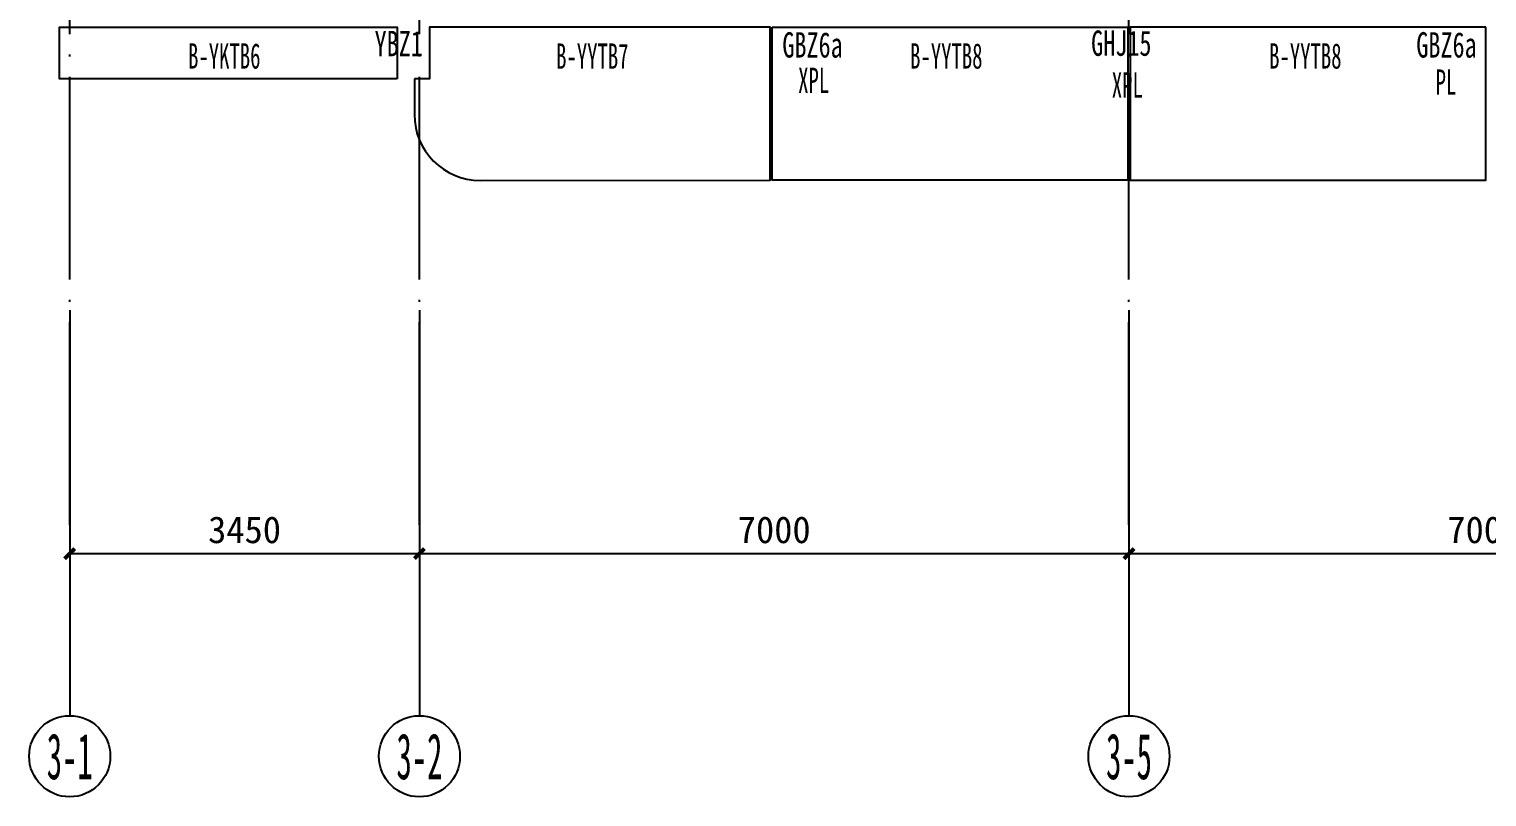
# Model space of a CAD drawing. Extents: x -3200781797 to -8106663, y 494714 to 1244925.
# Drawn here: x -8171100 to -8156720, y 919743 to 927315 of the extents above; entities that cross this region are included whole.
import ezdxf
from ezdxf.enums import TextEntityAlignment as Align
from ezdxf.xclip import XClip

# ---------------------------------------------------------------- set-up
doc = ezdxf.new("R2010")
doc.units = 0
doc.header["$LTSCALE"] = 1000
doc.header["$MEASUREMENT"] = 0
doc.header["$XCLIPFRAME"] = 0
for name, pattern in [('3#-轴线$0$DOTE', [2.42, 2, -0.2, 0.02, -0.2]), ('3#4#5#$0$DASH', [0.35, 0.25, -0.1]), ('DASH', [0.35, 0.25, -0.1])]:
    doc.linetypes.add(name, pattern=pattern)
doc.layers.get('Defpoints').update_dxf_attribs({"color": 30, "linetype": 'DASH'})
for name, color, linetype in [('3#-轴线$0$3#-轴号$0$A-ANNO-AXIS-CIRC', 3, 'Continuous'), ('3#-轴线$0$3#-轴号$0$A-ANNO-AXIS-TEXT', 7, 'Continuous'), ('3#-轴线$0$3#-轴号$0$A-ANNO-DIMS', 3, 'Continuous'), ('3#-轴线$0$A-ANNO-DOTE', 10, '3#-轴线$0$DOTE'), ('3#-轴线$0$AXIS_TEXT', 7, 'Continuous'), ('3#4#5#$0$PC-SLAB', 6, '3#4#5#$0$DASH'), ('3#4#5#$0$S-PC-SLAB', 6, 'Continuous'), ('S-PC-FQ-WYQ', 4, 'Continuous'), ('S-WALL-BEAM-TEXT', 2, 'Continuous'), ('S-WALL-COLU-TEXT', 2, 'Continuous')]:
    doc.layers.add(name, color=color, linetype=linetype)
doc.styles.add('3#-轴线$0$3#-轴号$0$_TCH_AXIS', font='')
doc.styles.add('3#-轴线$0$3#-轴号$0$_TCH_DIM_T3', font='')
doc.styles.add('3#-轴线$0$COMPLEX', font='COMPLEX')
doc.styles.add('3#4#5#$0$外部参照 1$0$宋体', font='', dxfattribs={"width": 0.8})
doc.styles.add('楷体', font='', dxfattribs={"width": 0.6})
doc.styles.add('楷体GB312', font='', dxfattribs={"width": 0.8})
doc.styles.get('3#-轴线$0$3#-轴号$0$_TCH_AXIS').set_extended_font_data('SimSun')
doc.styles.get('3#-轴线$0$3#-轴号$0$_TCH_DIM_T3').set_extended_font_data('SimSun')
doc.styles.get('3#4#5#$0$外部参照 1$0$宋体').set_extended_font_data('SimSun')
doc.styles.get('楷体').set_extended_font_data('KaiTi_GB2312')
doc.styles.get('楷体GB312').set_extended_font_data('楷体_GB2312')
doc.dimstyles.new('3#-轴线$0$3#-轴号$0$_TCH_ARCH&&100', dxfattribs={"dimtxt": 264.345992, "dimasz": 100, "dimexe": 250, "dimexo": 300, "dimgap": 100, "dimtad": 1, "dimdec": 0, "dimzin": 0, "dimdsep": 46, "dimtxsty": '3#-轴线$0$3#-轴号$0$_TCH_DIM_T3', "dimblk": '3#-轴线$0$3#-轴号$0$_ArchTick', "dimcen": 0.09, "dimclrt": 7, "dimazin": 2, "dimtfac": 1, "dimtdec": 0, "dimtix": 1, "dimtmove": 2, "dimatfit": 3, "dimfxl": 100, "dimtolj": 1, "dimtzin": 0, "dimarcsym": 0})

# ---------------------------------------------------------------- blocks, each defined once
blk = doc.blocks.new('an-4')
at = {"layer": 'S-WALL-COLU-TEXT', "style": '楷体GB312', "width": 0.7}
for s, p in [('YBZ1', (-8470247, 759821)), ('GBZ6a', (-8466224, 759808)), ('GHJ15', (-8463178, 759825)), ('GBZ6a', (-8459970, 759808))]:
    blk.add_text(s, height=250, dxfattribs=at).set_placement(p)
blk = doc.blocks.new('XPL-3#-F2')
at = {"layer": 'S-WALL-BEAM-TEXT', "style": '楷体', "width": 0.6}
for s, p in [('XPL', (-8213514, 766131, 0)), ('XPL', (-8210420, 766084, 0)), ('PL', (-8207225, 766113, 0))]:
    blk.add_text(s, height=250, dxfattribs=at).set_placement(p)
blk = doc.blocks.new('3#4#5#$0$A$C7C4D4DCF')
at = {"layer": '3#4#5#$0$S-PC-SLAB'}
for points in [[(3329, -500), (-1, -500), (-1, 10), (3329, 10)], [(7030, 9), (10540, 9), (10540, -1500), (7030, -1500)], [(14070, 9), (10560, 9), (10560, -1500), (14070, -1500)]]:
    blk.add_lwpolyline(points, close=True, dxfattribs=at)
blk.add_lwpolyline([(3500, -500), (3500, -851, 0.41418), (4150, -1501), (7010, -1500), (7010, 9), (3649, 10), (3649, -500), (3500, -500)], format="xyb", dxfattribs=at)
at = {"layer": '3#4#5#$0$PC-SLAB', "linetype": 'ByBlock', "style": '3#4#5#$0$外部参照 1$0$宋体', "width": 0.6}
for s, p in [('B-YKTB6', (1625, -276)), ('B-YYTB7', (5256, -276)), ('B-YYTB8', (8748, -276))]:
    blk.add_text(s, height=250, rotation=360, dxfattribs=at).set_placement(p, align=Align.MIDDLE)
blk.add_text('B-YYTB8', height=250, dxfattribs=at).set_placement((12290, -276), align=Align.MIDDLE)
blk = doc.blocks.new('3#-轴线$0$_AXISO')
blk.add_circle((0, 0), 0.5)
at = {"layer": '3#-轴线$0$AXIS_TEXT', "style": '3#-轴线$0$COMPLEX', "width": 1.041667}
blk.add_attdef('A', text='', height=0.56, dxfattribs=at).set_placement((-0.25, -0.28), (0.25, -0.28), align=Align.FIT)
blk = doc.blocks.new('3#-轴线$0$3#-轴号$0$_ArchTick')
at = {"color": 0, "linetype": 'ByBlock', "const_width": 0.4}
blk.add_lwpolyline([(-0.5, -0.5), (0.5, 0.5)], dxfattribs=at)
blk = doc.blocks.new('*D2026')
at = {"layer": '3#-轴线$0$3#-轴号$0$A-ANNO-DIMS', "color": 0, "lineweight": -2, "transparency": 16777216}
for p, q in [((0, -15882), (0, -16632)), ((3450, -15882), (3450, -16632)), ((0, -16382), (3450, -16382))]:
    blk.add_line(p, q, dxfattribs=at)
at = {"layer": 'Defpoints', "color": 0, "transparency": 16777216}
for p in [(0, -15582), (3450, -15582), (3450, -16382)]:
    blk.add_point(p, dxfattribs=at)
at = {"layer": '3#-轴线$0$3#-轴号$0$A-ANNO-DIMS', "color": 0, "lineweight": -2, "transparency": 16777216, "xscale": 100, "yscale": 100, "zscale": 100, "rotation": 180}
blk.add_blockref('3#-轴线$0$3#-轴号$0$_ArchTick', (0, -16382), dxfattribs=at)
at = {"layer": '3#-轴线$0$3#-轴号$0$A-ANNO-DIMS', "color": 0, "lineweight": -2, "transparency": 16777216, "xscale": 100, "yscale": 100, "zscale": 100}
blk.add_blockref('3#-轴线$0$3#-轴号$0$_ArchTick', (3450, -16382), dxfattribs=at)
at = {"layer": '3#-轴线$0$3#-轴号$0$A-ANNO-DIMS', "color": 7, "transparency": 16777216, "insert": (1725, -16149), "char_height": 264.3, "attachment_point": 5, "style": '3#-轴线$0$3#-轴号$0$_TCH_DIM_T3'}
blk.add_mtext('\\A1;3450', dxfattribs=at)
blk = doc.blocks.new('*D2027')
at = {"layer": '3#-轴线$0$3#-轴号$0$A-ANNO-DIMS', "color": 0, "lineweight": -2, "transparency": 16777216}
for p, q in [((3450, -15882), (3450, -16632)), ((10450, -15882), (10450, -16632)), ((3450, -16382), (10450, -16382))]:
    blk.add_line(p, q, dxfattribs=at)
at = {"layer": 'Defpoints', "color": 0, "transparency": 16777216}
for p in [(3450, -15582), (10450, -15582), (10450, -16382)]:
    blk.add_point(p, dxfattribs=at)
at = {"layer": '3#-轴线$0$3#-轴号$0$A-ANNO-DIMS', "color": 0, "lineweight": -2, "transparency": 16777216, "xscale": 100, "yscale": 100, "zscale": 100, "rotation": 180}
blk.add_blockref('3#-轴线$0$3#-轴号$0$_ArchTick', (3450, -16382), dxfattribs=at)
at = {"layer": '3#-轴线$0$3#-轴号$0$A-ANNO-DIMS', "color": 0, "lineweight": -2, "transparency": 16777216, "xscale": 100, "yscale": 100, "zscale": 100}
blk.add_blockref('3#-轴线$0$3#-轴号$0$_ArchTick', (10450, -16382), dxfattribs=at)
at = {"layer": '3#-轴线$0$3#-轴号$0$A-ANNO-DIMS', "color": 7, "transparency": 16777216, "insert": (6950, -16149), "char_height": 264.3, "attachment_point": 5, "style": '3#-轴线$0$3#-轴号$0$_TCH_DIM_T3'}
blk.add_mtext('\\A1;7000', dxfattribs=at)
blk = doc.blocks.new('*D2028')
at = {"layer": '3#-轴线$0$3#-轴号$0$A-ANNO-DIMS', "color": 0, "lineweight": -2, "transparency": 16777216}
for p, q in [((10450, -15882), (10450, -16632)), ((17450, -15882), (17450, -16632)), ((10450, -16382), (17450, -16382))]:
    blk.add_line(p, q, dxfattribs=at)
at = {"layer": 'Defpoints', "color": 0, "transparency": 16777216}
for p in [(10450, -15582), (17450, -15582), (17450, -16382)]:
    blk.add_point(p, dxfattribs=at)
at = {"layer": '3#-轴线$0$3#-轴号$0$A-ANNO-DIMS', "color": 0, "lineweight": -2, "transparency": 16777216, "xscale": 100, "yscale": 100, "zscale": 100, "rotation": 180}
blk.add_blockref('3#-轴线$0$3#-轴号$0$_ArchTick', (10450, -16382), dxfattribs=at)
at = {"layer": '3#-轴线$0$3#-轴号$0$A-ANNO-DIMS', "color": 0, "lineweight": -2, "transparency": 16777216, "xscale": 100, "yscale": 100, "zscale": 100}
blk.add_blockref('3#-轴线$0$3#-轴号$0$_ArchTick', (17450, -16382), dxfattribs=at)
at = {"layer": '3#-轴线$0$3#-轴号$0$A-ANNO-DIMS', "color": 7, "transparency": 16777216, "insert": (13950, -16149), "char_height": 264.3, "attachment_point": 5, "style": '3#-轴线$0$3#-轴号$0$_TCH_DIM_T3'}
blk.add_mtext('\\A1;7000', dxfattribs=at)
blk = doc.blocks.new('3#-轴线$0$3#-轴号')
at = {"layer": '3#-轴线$0$3#-轴号$0$A-ANNO-AXIS-CIRC'}
for p, q in [((0, -13981.5), (0, -17981.5)), ((3450, -13981.5), (3450, -17981.5)), ((10450, -13981.5), (10450, -17981.5))]:
    blk.add_line(p, q, dxfattribs=at)
ref = blk.add_blockref('3#-轴线$0$_AXISO', (0, -18381.5), dxfattribs=dict(at, xscale=800, yscale=800, zscale=800))
ref.add_attrib('A', '3-1', dxfattribs={"layer": '3#-轴线$0$3#-轴号$0$A-ANNO-AXIS-TEXT', "height": 452.55, "style": '3#-轴线$0$3#-轴号$0$_TCH_AXIS', "width": 0.466146}).set_placement((-226.3, -18607.8), (226.3, -18607.8), align=Align.FIT)
ref = blk.add_blockref('3#-轴线$0$_AXISO', (3450, -18381.5), dxfattribs=dict(at, xscale=800, yscale=800, zscale=800))
ref.add_attrib('A', '3-2', dxfattribs={"layer": '3#-轴线$0$3#-轴号$0$A-ANNO-AXIS-TEXT', "height": 452.55, "style": '3#-轴线$0$3#-轴号$0$_TCH_AXIS', "width": 0.466146}).set_placement((3223.7, -18607.8), (3676.3, -18607.8), align=Align.FIT)
ref = blk.add_blockref('3#-轴线$0$_AXISO', (10450, -18381.5), dxfattribs=dict(at, xscale=800, yscale=800, zscale=800))
ref.add_attrib('A', '3-5', dxfattribs={"layer": '3#-轴线$0$3#-轴号$0$A-ANNO-AXIS-TEXT', "height": 452.55, "style": '3#-轴线$0$3#-轴号$0$_TCH_AXIS', "width": 0.466146}).set_placement((10223.7, -18607.8), (10676.3, -18607.8), align=Align.FIT)
at = {"layer": '3#-轴线$0$3#-轴号$0$A-ANNO-DIMS'}
for p1, p2, picture, middle in [((0, -15581.5), (3450, -15581.5), '*D2026', (1725, -16149.3)), ((3450, -15581.5), (10450, -15581.5), '*D2027', (6950, -16149.3)), ((10450, -15581.5), (17450, -15581.5), '*D2028', (13950, -16149.3))]:
    dim = blk.add_aligned_dim(p1=p1, p2=p2, distance=-800, dimstyle='3#-轴线$0$3#-轴号$0$_TCH_ARCH&&100', dxfattribs=at)
    dim.commit()
    dim.dimension.update_dxf_attribs({"geometry": picture, "text_midpoint": middle})
blk = doc.blocks.new('3#-轴线')
at = {"layer": '3#-轴线$0$A-ANNO-DOTE'}
for points in [[(0, -16100), (0, 5500)], [(3450, -16100), (3450, -3200)], [(10450, -16100), (10450, -7100)]]:
    blk.add_lwpolyline(points, dxfattribs=at)
blk.add_blockref('3#-轴线$0$3#-轴号', (0, 0))

msp = doc.modelspace()

# ---------------------------------------------------------------- block references
msp.add_blockref('3#-轴线', (-8170700.4, 938524.6))
at = {"layer": '3#4#5#$0$S-PC-SLAB', "color": 1}
msp.add_blockref('3#4#5#$0$A$C7C4D4DCF', (-8170800.4, 927324.8), dxfattribs=at)
at = {"layer": 'S-PC-FQ-WYQ'}
ref = msp.add_blockref('an-4', (302554.2, 167227), dxfattribs=at)
XClip(ref).set_block_clipping_path([(-8474406.5640215911, 759411.6824837117), (-8451908.4021570701, 772237.1964943474)])
msp.add_blockref('XPL-3#-F2', (50000, 160555.2), dxfattribs=at)

doc.saveas('drawing.dxf')
